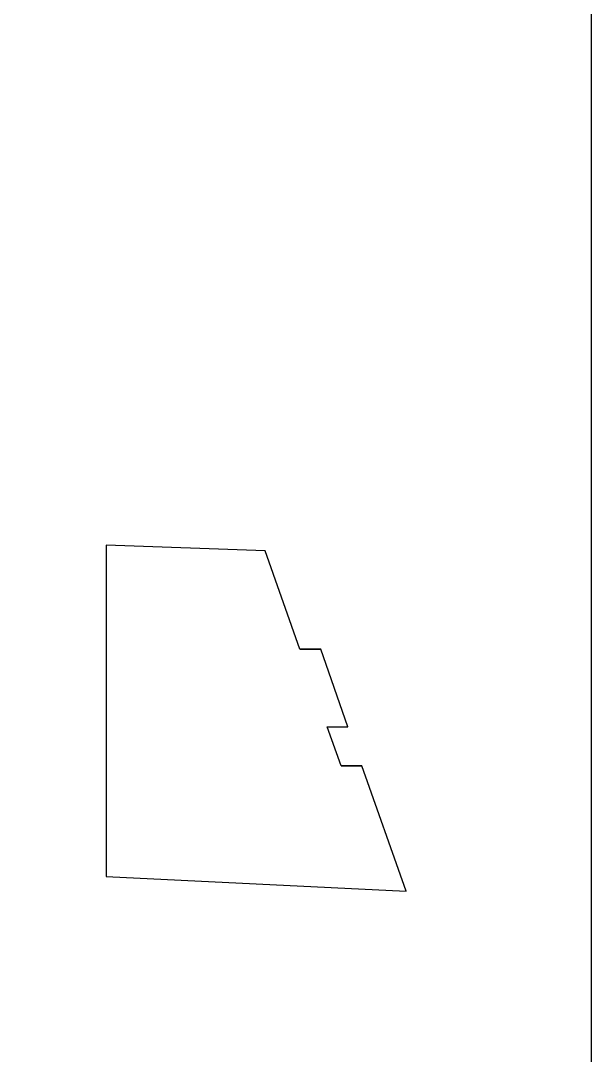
# Model space of a CAD drawing. Header units: inches. Extents: x -6683 to 26091, y -5972 to 4741.
# Drawn here: x 23412 to 24111, y -2838 to -1570 of the extents above; entities that cross this region are included whole.
import ezdxf

# ---------------------------------------------------------------- set-up
doc = ezdxf.new("R2010")
doc.units = ezdxf.units.IN
doc.header["$MEASUREMENT"] = 0
doc.layers.add('WALL', color=12, linetype='Continuous', lineweight=30)
doc.layers.add('wall2', color=1, linetype='Continuous', lineweight=15)

msp = doc.modelspace()

# ---------------------------------------------------------------- linework, layer by layer
at = {"layer": 'Defpoints'}
for points in [[(22583.9, -614.3), (24111.4, -614.3), (24111.4, -4556.5), (22583.9, -4556.5)], [(23787.9, -2435.2), (23813.3, -2435.2), (23779.9, -2340.2), (23754.4, -2340.2), (23711.9, -2219.5), (23517.2, -2212.6), (23517.2, -2618.6), (23884.4, -2636.7), (23830.3, -2483.2), (23804.8, -2483.2)]]:
    msp.add_lwpolyline(points, close=True, dxfattribs=at)
at = {"layer": 'WALL'}
for p, q in [((23711.9, -2219.5), (23517.2, -2212.6)), ((23517.2, -2212.6), (23517.2, -2618.6)), ((23754.4, -2340.2), (23711.9, -2219.5)), ((23754.4, -2340.2), (23779.9, -2340.2)), ((23804.8, -2483.2), (23787.9, -2435.2)), ((23787.9, -2435.2), (23813.3, -2435.2)), ((23804.8, -2483.2), (23830.3, -2483.2)), ((23517.2, -2618.6), (23884.4, -2636.7))]:
    msp.add_line(p, q, dxfattribs=at)
at = {"layer": 'wall2'}
for p, q in [((23813.3, -2435.2), (23779.9, -2340.2)), ((23884.4, -2636.7), (23830.3, -2483.2))]:
    msp.add_line(p, q, dxfattribs=at)

doc.saveas('drawing.dxf')
